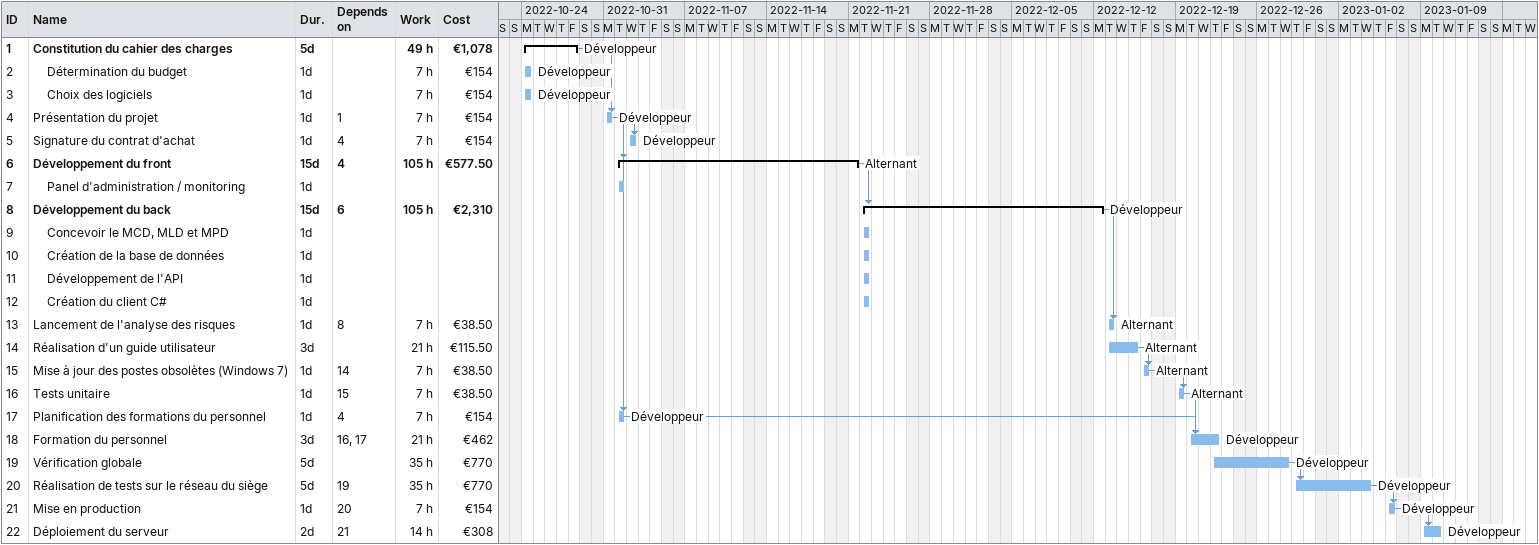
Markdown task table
| ID | Level | Task | Duration | Start | Finish | Predecessors | Resources | Work (h) | Cost (€) |
|---|---|---|---|---|---|---|---|---|---|
| 1 | 1 | **Constitution du cahier des charges** | 5d | 2022-10-24 | 2022-10-28 |  | Développeur | 49 | 1078 |
| 2 | 2 | Détermination du budget | 1d | 2022-10-24 | 2022-10-24 |  | Développeur | 7 | 154 |
| 3 | 2 | Choix des logiciels | 1d | 2022-10-24 | 2022-10-24 |  | Développeur | 7 | 154 |
| 4 | 1 | Présentation du projet | 1d | 2022-10-31 | 2022-10-31 | 1 | Développeur | 7 | 154 |
| 5 | 1 | Signature du contrat d'achat | 1d | 2022-11-02 | 2022-11-02 | 4 | Développeur | 7 | 154 |
| 6 | 1 | **Développement du front** | 15d | 2022-11-01 | 2022-11-21 | 4 | Alternant | 105 | 577.50 |
| 7 | 2 | Panel d'administration / monitoring | 1d | 2022-11-01 | 2022-11-01 |  |  |  |  |
| 8 | 1 | **Développement du back** | 15d | 2022-11-22 | 2022-12-12 | 6 | Développeur | 105 | 2310 |
| 9 | 2 | Concevoir le MCD, MLD et MPD | 1d | 2022-11-22 | 2022-11-22 |  |  |  |  |
| 10 | 2 | Création de la base de données | 1d | 2022-11-22 | 2022-11-22 |  |  |  |  |
| 11 | 2 | Développement de l'API | 1d | 2022-11-22 | 2022-11-22 |  |  |  |  |
| 12 | 2 | Création du client C# | 1d | 2022-11-22 | 2022-11-22 |  |  |  |  |
| 13 | 1 | Lancement de l'analyse des risques | 1d | 2022-12-13 | 2022-12-13 | 8 | Alternant | 7 | 38.50 |
| 14 | 1 | Réalisation d'un guide utilisateur | 3d | 2022-12-13 | 2022-12-15 |  | Alternant | 21 | 115.50 |
| 15 | 1 | Mise à jour des postes obsolètes (Windows 7) | 1d | 2022-12-16 | 2022-12-16 | 14 | Alternant | 7 | 38.50 |
| 16 | 1 | Tests unitaire | 1d | 2022-12-19 | 2022-12-19 | 15 | Alternant | 7 | 38.50 |
| 17 | 1 | Planification des formations du personnel | 1d | 2022-11-01 | 2022-11-01 | 4 | Développeur | 7 | 154 |
| 18 | 1 | Formation du personnel | 3d | 2022-12-20 | 2022-12-22 | 16, 17 | Développeur | 21 | 462 |
| 19 | 1 | Vérification globale | 5d | 2022-12-22 | 2022-12-28 |  | Développeur | 35 | 770 |
| 20 | 1 | Réalisation de tests sur le réseau du siège | 5d | 2022-12-29 | 2023-01-04 | 19 | Développeur | 35 | 770 |
| 21 | 1 | Mise en production | 1d | 2023-01-06 | 2023-01-06 | 20 | Développeur | 7 | 154 |
| 22 | 1 | Déploiement du serveur | 2d | 2023-01-09 | 2023-01-10 | 21 | Développeur | 14 | 308 |
